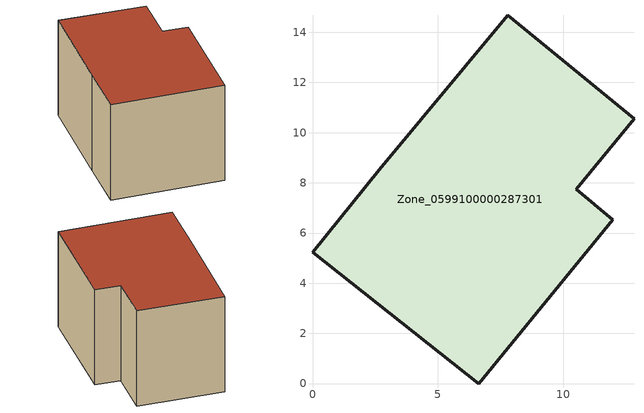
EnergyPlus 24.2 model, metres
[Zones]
Zone_0599100000287301
 floor ground (C_G): 10.51,7.74 11.97,6.53 6.64,0 0,5.24 2.67,8.52 7.79,14.67 12.81,10.55 z0
 wall outside (C_F): 2.67,8.52 0,5.24 6.64,0 11.97,6.53 10.51,7.74 12.81,10.55 7.79,14.67 2.67,8.52 z0:7.74
 roof outside (C_R): 10.51,7.74 12.81,10.55 7.79,14.67 2.67,8.52 0,5.24 6.64,0 11.97,6.53 z7.74
[BUILDING]
Pand.0599100000287301: North Axis=0; Terrain=City; Loads Convergence Tolerance Value=0.04; Temperature Convergence Tolerance Value=0.4; Solar Distribution=FullExterior; Maximum Number of Warmup Days=25; Minimum Number of Warmup Days=1
[Site:Location]
Rotterdam.The.Hague.AP_ZH_NLD Design_Conditions: Latitude=51.96; Longitude=4.45; Time Zone=1; Elevation=-4.5
[SITE:GROUNDTEMPERATURE:BUILDINGSURFACE]
18, 18, 18, 18, 18, 18, 18, 18, 18, 18, 18, 18
[MATERIAL] Thermal Absorptance=0.9; Solar Absorptance=0.7; Visible Absorptance=0.7
Name | Roughness | Thickness | Conductivity | Density | Specific Heat
G.TC.1946-1964 | MediumSmooth | 0.15 | 1 | 540 | 1210
F.TC.1946-1964 | Rough | 0.3 | 0.857143 | 1920 | 840
R.TC.1946-1964 | MediumRough | 0.2 | 0.235294 | 1500 | 1000
[CONSTRUCTION]
C_G: G.TC.1946-1964
C_F: F.TC.1946-1964
C_R: R.TC.1946-1964
[ZONE]
Zone_0599100000287301: Type=1; Multiplier=1; Ceiling Height=Autocalculate; Volume=Autocalculate; Floor Area=autocalculate; Part of Total Floor Area=Yes
[ZONEINFILTRATION:DESIGNFLOWRATE]
Infil_Zone_0599100000287301: Zone or ZoneList or Space or SpaceList=Zone_0599100000287301; Schedule=AlwaysOn; Design Flow Rate Calculation Method=Flow/Area; Flow Rate per Floor Area=0.003; Constant Term Coefficient=1; Temperature Term Coefficient=0; Velocity Term Coefficient=0; Velocity Squared Term Coefficient=0
[HVACTEMPLATE:ZONE:IDEALLOADSAIRSYSTEM]
Zone_0599100000287301: Maximum Heating Supply Air Temperature=50; Minimum Cooling Supply Air Temperature=13; Maximum Heating Supply Air Humidity Ratio=0.0156; Minimum Cooling Supply Air Humidity Ratio=0.0077; Heating Limit=NoLimit; Cooling Limit=NoLimit; Dehumidification Control Type=ConstantSensibleHeatRatio; Cooling Sensible Heat Ratio=0.7; Dehumidification Setpoint=60; Humidification Control Type=None; Humidification Setpoint=30; Outdoor Air Method=None; Outdoor Air Flow Rate per Person=0.00944; Outdoor Air Flow Rate per Zone Floor Area=0; Outdoor Air Flow Rate per Zone=0; Demand Controlled Ventilation Type=None; Outdoor Air Economizer Type=NoEconomizer; Heat Recovery Type=None; Sensible Heat Recovery Effectiveness=0.7; Latent Heat Recovery Effectiveness=0.65
[ZONECONTROL:THERMOSTAT]
ThermostatControl_Zone_0599100000287301: Zone or ZoneList=Zone_0599100000287301; Control Type Schedule=DualSetpointControlType; Control 1=Thermostat_Zone_0599100000287301; Temperature Difference Between Cutout And Setpoint=0
[THERMOSTATSETPOINT:DUALSETPOINT]
Thermostat_Zone_0599100000287301: Heating Setpoint Temperature Schedule=HeatingSetpoint_Zone_0599100000287301; Cooling Setpoint Temperature Schedule=CoolingSetpoint_Zone_0599100000287301
[SCHEDULE:COMPACT]
HeatingSetpoint_Zone_0599100000287301: Through: 12/31, For: AllDays, Until: 24:00, 21
CoolingSetpoint_Zone_0599100000287301: Through: 12/31, For: AllDays, Until: 24:00, 24
DualSetpointControlType: Through: 12/31, For: AllDays, Until: 24:00, 4
AlwaysOn: Through: 12/31, For: AllDays, Until: 24:00, 1
